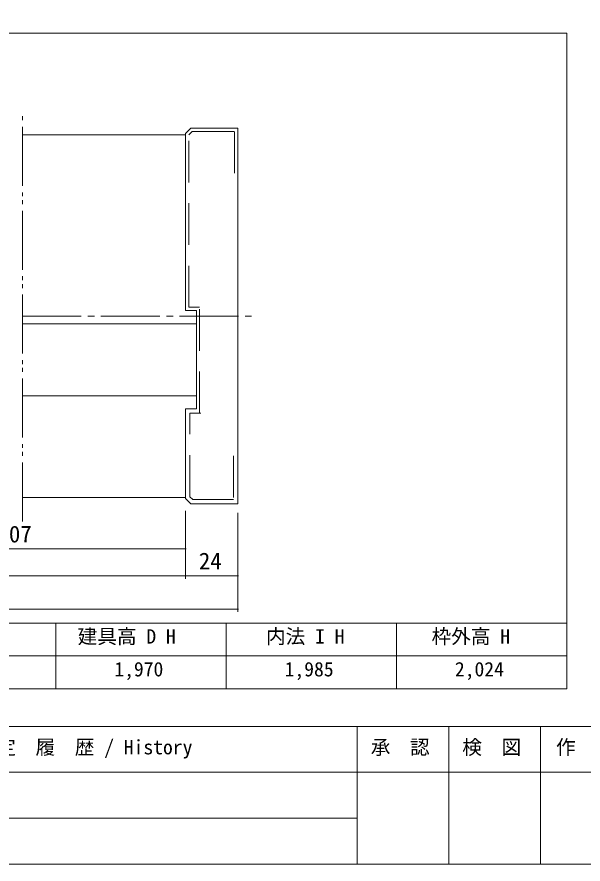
# Model space of a CAD drawing. Units: millimetres on the paper, enlarged 10 times, with parts at other scales. Extents: x -1985 to 2015, y -1370 to 1400.
# Drawn here: x -444 to 420, y -1370 to -78 of the extents above; entities that cross this region are included whole.
import ezdxf
from ezdxf.enums import TextEntityAlignment as Align

# ---------------------------------------------------------------- set-up
doc = ezdxf.new("R2010")
doc.units = ezdxf.units.MM
doc.header["$LTSCALE"] = 10
for name, pattern in [('CHAIN2', [12, 9, -1, 1, -1]), ('DOUBLE_CHAIN2', [12.8, 9, -1, 0.6, -0.6, 0.6, -1]), ('USER2', [9.525, 6.35, -3.175])]:
    doc.linetypes.add(name, pattern=pattern)
for name, color, linetype, lineweight in [('1-1_0', 7, 'Continuous', 20), ('2-0_18', 7, 'Continuous', 18), ('2-1', 7, 'Continuous', 18)]:
    doc.layers.add(name, color=color, linetype=linetype, lineweight=lineweight)
doc.styles.add('ＭＳ ゴシック', font='')
doc.styles.get('ＭＳ ゴシック').set_extended_font_data('MS Gothic')

msp = doc.modelspace()

# ---------------------------------------------------------------- linework, layer by layer
at = {"layer": '1-1_0'}
for p, q in [((395, -102.5), (-1935, -102.5)), ((395, -102.5), (-1935, -102.5)), ((395, -102.5), (-1935, -102.5)), ((395, -102.5), (-1935, -102.5)), ((395, -1002.5), (395, -102.5)), ((395, -1002.5), (395, -102.5)), ((395, -1002.5), (-1935, -1002.5)), ((395, -1002.5), (-1935, -1002.5)), ((395, -1002.5), (-1935, -1002.5)), ((-385, -1002.5), (-385, -1102.5)), ((-125, -1002.5), (-125, -1102.5)), ((135, -1002.5), (135, -1102.5)), ((395, -1002.5), (395, -1102.5)), ((395, -1052.5), (-1935, -1052.5)), ((395, -1102.5), (-1935, -1102.5)), ((2015, -1160), (-1985, -1160)), ((75, -1160), (75, -1370)), ((215, -1160), (215, -1370)), ((355, -1160), (355, -1370)), ((2015, -1230), (-1175, -1230)), ((75, -1300), (-1175, -1300))]:
    msp.add_line(p, q, dxfattribs=at)
msp.add_lwpolyline([(-1985, -1370), (2015, -1370), (2015, 1400), (-1985, 1400)], close=True, dxfattribs=at)
at = {"layer": '2-0_18', "linetype": 'DOUBLE_CHAIN2', "lineweight": 20}
msp.add_line((-436.07, -847.12), (-436.07, -223.68), dxfattribs=at)
at = {"layer": '2-0_18', "color": 4, "linetype": 'CHAIN2', "lineweight": 9}
msp.add_line((-436.07, -533.89), (-83.16, -533.89), dxfattribs=at)
at = {"layer": '2-1', "lineweight": 20}
for p, q in [((-436.07, -257.22), (-187.08, -257.22)), ((-187.08, -257.22), (-436.07, -257.22)), ((-187.08, -255.55), (-178.75, -247.22)), ((-187.08, -255.55), (-178.75, -247.22)), ((-187.08, -255.55), (-187.08, -525.55)), ((-187.08, -525.55), (-187.08, -255.55)), ((-178.75, -247.22), (-107.08, -247.22)), ((-178.75, -247.22), (-107.08, -247.22)), ((-107.08, -820.55), (-107.08, -247.22)), ((-170.42, -525.55), (-187.08, -525.55)), ((-170.42, -655.55), (-170.42, -525.55)), ((-170.42, -545.55), (-436.07, -545.55)), ((-170.42, -655.55), (-436.07, -655.55)), ((-187.08, -812.22), (-187.08, -675.55)), ((-187.08, -810.55), (-436.07, -810.55)), ((-187.08, -812.22), (-178.75, -820.55)), ((-178.75, -820.55), (-150.42, -820.55)), ((-150.42, -820.55), (-119.42, -820.55)), ((-119.42, -820.55), (-107.08, -820.55))]:
    msp.add_line(p, q, dxfattribs=at)
at = {"layer": '2-1', "linetype": 'USER2', "lineweight": 20}
msp.add_line((-113.75, -747.22), (-113.75, -813.88), dxfattribs=at)
at = {"layer": '2-1', "color": 4, "lineweight": 9}
for p, q in [((-187.08, -831.02), (-187.08, -934.86)), ((-187.08, -831.02), (-187.08, -934.86)), ((-107.09, -833.95), (-107.09, -985.3)), ((-700.69, -889.12), (-187.08, -889.12)), ((-1440.32, -930.22), (-187.08, -930.22)), ((-107.08, -930.22), (-187.08, -930.22)), ((-1520.32, -981.06), (-107.08, -981.06))]:
    msp.add_line(p, q, dxfattribs=at)
at = {"layer": '2-1', "linetype": 'USER2', "lineweight": 20}
for points in [[(-165.42, -682.22), (-165.42, -520.55), (-182.08, -520.55), (-182.08, -257.62), (-176.68, -252.22), (-112.08, -252.22), (-112.08, -320.55)], [(-113.75, -813.88), (-175.99, -813.88), (-180.42, -809.45), (-180.42, -682.22), (-163.75, -682.22)]]:
    msp.add_lwpolyline(points, dxfattribs=at)
at = {"layer": '2-1', "lineweight": 20}
msp.add_lwpolyline([(-187.08, -675.55), (-170.42, -675.55), (-170.42, -655.55)], dxfattribs=at)
at = {"layer": '2-1', "color": 4, "lineweight": 9}
for centre, start, end in [((-187.08, -889.12), 0, 180), ((-187.08, -889.12), 180, 0), ((-187.08, -930.22), 0, 180), ((-187.08, -930.22), 0, 180), ((-187.08, -930.22), 180, 0), ((-187.08, -930.22), 180, 0), ((-107.08, -930.22), 0, 180), ((-107.08, -930.22), 180, 0), ((-107.08, -981.06), 0, 180), ((-107.08, -981.06), 180, 0)]:
    msp.add_arc(centre, 0.521, start, end, dxfattribs=at)

# ---------------------------------------------------------------- texts
at = {"layer": '1-1_0', "style": 'ＭＳ ゴシック'}
for s, p in [('建具高 D H', (-351.7, -1040.24)), ('内法 I H', (-64.13, -1040.24)), ('枠外高 H', (188.69, -1040.24)), ('1,970', (-295.67, -1090.25)), ('1,985', (-35.67, -1090.25)), ('2,024', (224.33, -1090.24)), ('改\u3000定\u3000履\u3000歴 / History', (-536.02, -1209.21)), ('承\u3000認', (95.74, -1209.21)), ('検\u3000図', (235.6, -1209.21)), ('作\u3000成', (378.67, -1209.21))]:
    msp.add_text(s, height=21.99, dxfattribs=at).set_placement(p, align=Align.BOTTOM_LEFT)
at = {"layer": '2-1', "style": 'ＭＳ ゴシック'}
for s, p in [('807', (-474.11, -887.03)), ('24', (-166.64, -928.14))]:
    msp.add_text(s, height=25.66, dxfattribs=at).set_placement(p, align=Align.BOTTOM_LEFT)

doc.saveas('drawing.dxf')
